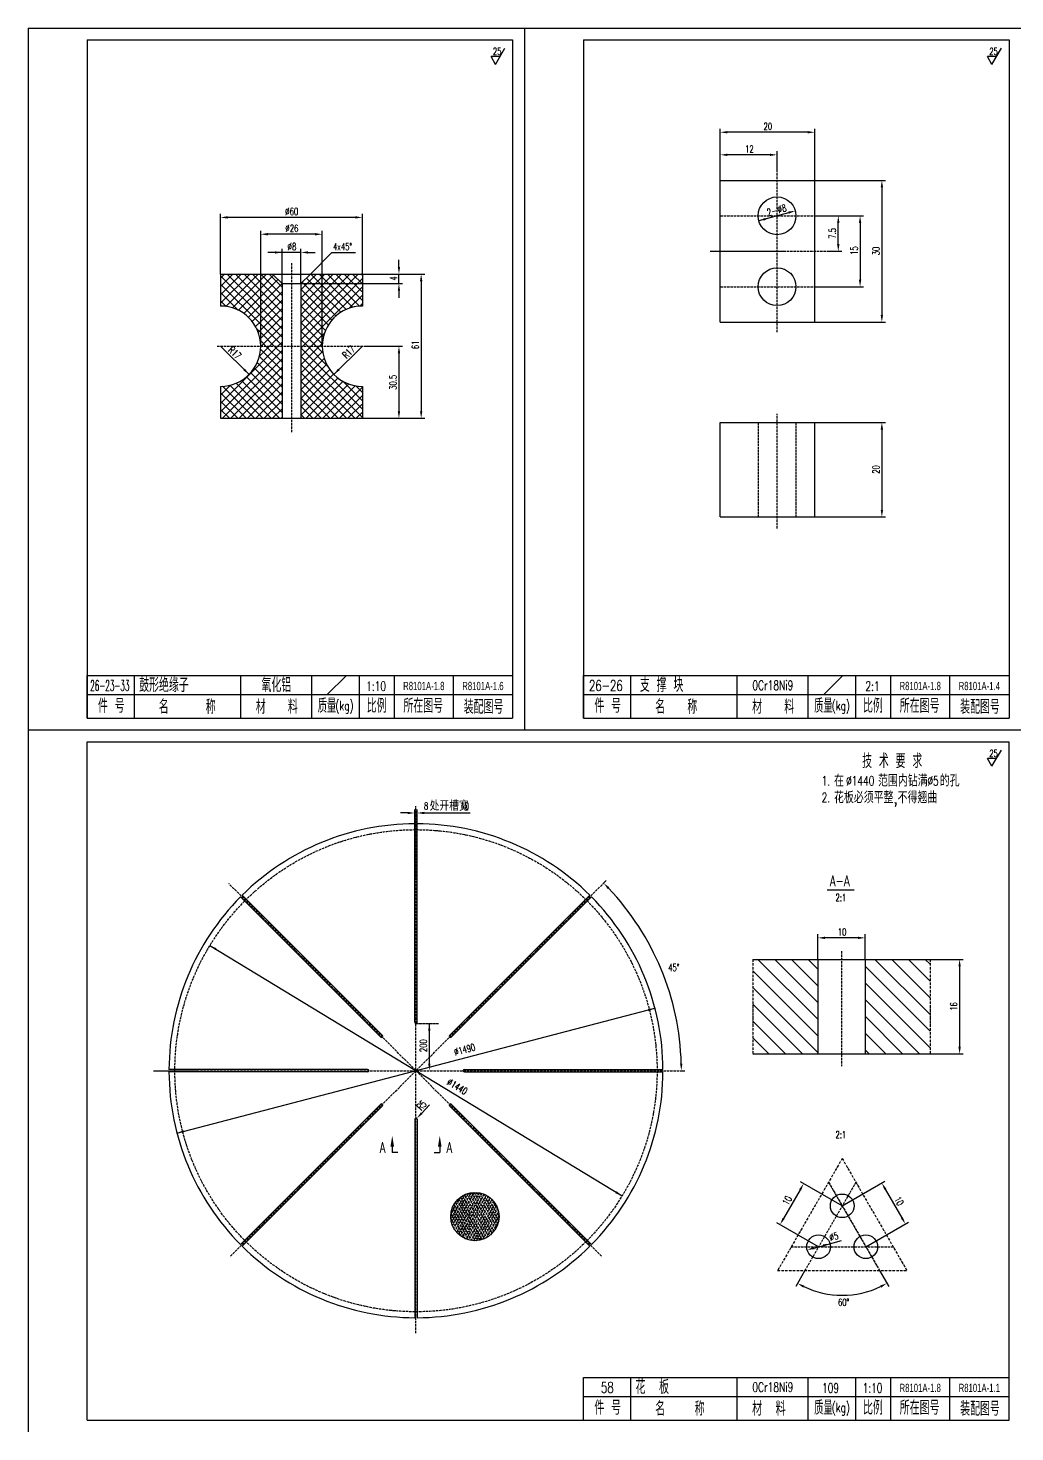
# Model space of a CAD drawing. Header units: millimetres. Extents: x 1545 to 36024, y 3418 to 15628.
# Drawn here: x 10220 to 14395, y 9358 to 15298 of the extents above; entities that cross this region are included whole.
import ezdxf
from ezdxf.enums import TextEntityAlignment as Align

# ---------------------------------------------------------------- set-up
doc = ezdxf.new("R2010")
doc.units = ezdxf.units.MM
for name, pattern in [('DASHDOT-M', [36, 30, -3, 0, -3]), ('DASHDOT-S', [14, 10, -2, 0, -2]), ('DIVIDE-M', [39, 30, -3, 0, -3, 0, -3]), ('DIVIDE-S', [16, 10, -2, 0, -2, 0, -2]), ('HIDDEN-L', [13, 10, -3]), ('HIDDEN-M', [7, 5, -2])]:
    doc.linetypes.add(name, pattern=pattern)
for name, color, linetype in [('CDR_DIM', 7, 'Continuous'), ('CDR_DWG1', 1, 'Continuous'), ('CDR_DWG3', 3, 'DASHDOT-M'), ('CDR_DWG4', 6, 'DIVIDE-M'), ('CDR_DWG5', 6, 'HIDDEN-M'), ('CDR_TEXT', 7, 'Continuous')]:
    doc.layers.add(name, color=color, linetype=linetype)
doc.styles.add('CLB', font='clb.shx', dxfattribs={"bigfont": 'hztxt.shx'})
doc.styles.add('HZ', font='simplex.shx', dxfattribs={"width": 0.7, "height": 30, "bigfont": 'HZ.shx'})

msp = doc.modelspace()

# ---------------------------------------------------------------- linework, layer by layer
for p, q in [((12197.7, 15144.7), (12237.4, 15213.4)), ((14297.7, 15144.7), (14337.4, 15213.4)), ((12197.7, 15144.7), (12178.7, 15177.7)), ((12216.7, 15177.7), (12178.7, 15177.7)), ((14316.7, 15177.7), (14278.7, 15177.7)), ((14297.7, 15144.7), (14278.7, 15177.7)), ((10469.9, 12558.2), (10669, 12558.2)), ((10669.9, 12378.2), (10669.9, 12558.2)), ((11119.9, 12378.2), (11119.9, 12558.2)), ((11419.9, 12378.2), (11419.9, 12558.2)), ((11485.9, 12478.3), (11565.5, 12557.9)), ((11619.9, 12558.2), (11619.9, 12378.2)), ((11769.9, 12378.2), (11769.9, 12558.2)), ((12019.9, 12378.2), (12019.9, 12558.2)), ((12569.9, 12558.2), (12769, 12558.2)), ((12769.9, 12378.2), (12769.9, 12558.2)), ((13219.9, 12378.2), (13219.9, 12558.2)), ((13519.9, 12378.2), (13519.9, 12558.2)), ((13585.9, 12478.3), (13665.5, 12557.9)), ((13719.9, 12558.2), (13719.9, 12378.2)), ((13869.9, 12378.2), (13869.9, 12558.2)), ((14119.9, 12378.2), (14119.9, 12558.2)), ((10469.9, 12478.2), (12269.9, 12478.2)), ((12569.9, 12478.2), (14369.9, 12478.2)), ((14297.7, 12174.7), (14337.4, 12243.4)), ((14297.7, 12174.7), (14278.7, 12207.7)), ((14316.7, 12207.7), (14278.7, 12207.7)), ((12569.9, 9588.2), (12769, 9588.2)), ((12769.9, 9408.2), (12769.9, 9588.2)), ((13219.9, 9408.2), (13219.9, 9588.2)), ((13519.9, 9408.2), (13519.9, 9588.2)), ((13719.9, 9588.2), (13719.9, 9408.2)), ((13869.9, 9408.2), (13869.9, 9588.2)), ((14119.9, 9408.2), (14119.9, 9588.2)), ((12569.9, 9508.2), (14369.9, 9508.2))]:
    msp.add_line(p, q)
at = {"color": 7, "linetype": 'Continuous'}
for p, q in [((10469.9, 12558.2), (12269.9, 12558.2)), ((12569.9, 12558.2), (14369.9, 12558.2)), ((12569.9, 9588.2), (14369.9, 9588.2))]:
    msp.add_line(p, q, dxfattribs=at)
at = {"layer": 'CDR_DIM', "color": 0, "linetype": 'Continuous'}
for p, q in [((13148.5, 14653.9), (13148.5, 14872.4)), ((13518.5, 14857.4), (13178.5, 14857.4)), ((13548.5, 14653.9), (13548.5, 14872.4)), ((13148.5, 14738), (13148.5, 14776.9)), ((13358.5, 14761.9), (13178.5, 14761.9)), ((13388.5, 14693), (13388.5, 14776.9)), ((13550.7, 14653.9), (13847, 14653.9)), ((13832, 14623.9), (13832, 14083.9)), ((11034.2, 14257.2), (11034.2, 14512.1)), ((11604.2, 14497.1), (11064.2, 14497.1)), ((11634.2, 14257.2), (11634.2, 14512.1)), ((13436.7, 14517.1), (13311.4, 14482.7)), ((13549.1, 14503.9), (13754.8, 14503.9)), ((13634, 14503.9), (13662.6, 14503.9)), ((11204.2, 13952.2), (11204.2, 14440.9)), ((11464.2, 13952.2), (11464.2, 14440.9)), ((13647.6, 14383.9), (13647.6, 14473.9)), ((13739.8, 14473.9), (13739.8, 14233.9)), ((11434.2, 14425.9), (11234.2, 14425.9)), ((11374.2, 14348.8), (11234.2, 14348.8)), ((11294.2, 14217.3), (11294.2, 14363.8)), ((11374.2, 14217.3), (11374.2, 14363.8)), ((11404.2, 14348.8), (11434.2, 14348.8)), ((11414.2, 14257.2), (11505.6, 14348.7)), ((11505.6, 14348.7), (11605.5, 14348.7)), ((11788.9, 14287.2), (11788.9, 14317.2)), ((13598.6, 14353.9), (13662.6, 14353.9)), ((11034.2, 14240.1), (11051.3, 14257.2)), ((11034.2, 14204.7), (11086.7, 14257.2)), ((11034.2, 14169.4), (11122, 14257.2)), ((11034.2, 14134), (11157.4, 14257.2)), ((11056.3, 14120.8), (11192.8, 14257.2)), ((11204.2, 14115.7), (11062.6, 14257.2)), ((11204.2, 14151.1), (11098, 14257.2)), ((11204.2, 14186.4), (11133.4, 14257.2)), ((11204.2, 14221.8), (11168.7, 14257.2)), ((11204.2, 14257.1), (11204.1, 14257.2)), ((11204.2, 14233.3), (11228.1, 14257.2)), ((11294.2, 14167.1), (11204.2, 14257.1)), ((11294.2, 14202.5), (11239.4, 14257.2)), ((11374.2, 14191.2), (11440.2, 14257.2)), ((11464.2, 14209.3), (11416.2, 14257.2)), ((11464.2, 14244.6), (11451.6, 14257.2)), ((11464.2, 14245.8), (11475.6, 14257.2)), ((11464.2, 14210.4), (11511, 14257.2)), ((11464.2, 14175.1), (11546.3, 14257.2)), ((11464.2, 14139.7), (11581.7, 14257.2)), ((11464.2, 14104.4), (11617, 14257.2)), ((11622.3, 14121.8), (11486.9, 14257.2)), ((11634.2, 14145.3), (11522.3, 14257.2)), ((11634.2, 14180.7), (11557.6, 14257.2)), ((11634.2, 14216.1), (11593, 14257.2)), ((11634.2, 14251.4), (11628.3, 14257.2)), ((11634.2, 14257.2), (11897.9, 14257.2)), ((11782.8, 14257.2), (11803.9, 14257.2)), ((11788.9, 14217.2), (11788.9, 14257.2)), ((11204.2, 14080.4), (11034.2, 14250.4)), ((11204.2, 14045), (11034.2, 14215)), ((11085.3, 14114.4), (11204.2, 14233.3)), ((11110.4, 14104.2), (11204.2, 14197.9)), ((11204.2, 14197.9), (11258.8, 14252.6)), ((11204.2, 14162.6), (11276.5, 14234.9)), ((11294.2, 14131.8), (11204.2, 14221.8)), ((11204.2, 14127.2), (11294.2, 14217.2)), ((11374.2, 14155.8), (11464.2, 14245.8)), ((11374.2, 14217.2), (11803.9, 14217.2)), ((11374.2, 14120.4), (11464.2, 14210.4)), ((11464.2, 14138.6), (11379.8, 14222.9)), ((11464.2, 14173.9), (11397.5, 14240.6)), ((11591.9, 14116.9), (11464.2, 14244.6)), ((11464.2, 14069), (11634.2, 14239)), ((11565.6, 14107.8), (11464.2, 14209.3)), ((11464.2, 14033.7), (11634.2, 14203.7)), ((11882.9, 14227.2), (11882.9, 13677.2)), ((13549.1, 14203.9), (13754.8, 14203.9)), ((11108.9, 14104.9), (11034.2, 14179.7)), ((11057.9, 14120.6), (11034.2, 14144.3)), ((11132.5, 14090.9), (11204.2, 14162.6)), ((11294.2, 14096.4), (11204.2, 14186.4)), ((11204.2, 14091.9), (11294.2, 14181.9)), ((11294.2, 14061.1), (11204.2, 14151.1)), ((11204.2, 14056.5), (11294.2, 14146.5)), ((11464.2, 14103.2), (11374.2, 14193.2)), ((11374.2, 14085.1), (11464.2, 14175.1)), ((11464.2, 14067.9), (11374.2, 14157.9)), ((11374.2, 14049.7), (11464.2, 14139.7)), ((11542.6, 14095.5), (11464.2, 14173.9)), ((11522.4, 14080.3), (11464.2, 14138.6)), ((11578.8, 14113), (11634.2, 14168.3)), ((11788.9, 14187.2), (11788.9, 14157.2)), ((11151.9, 14074.9), (11204.2, 14127.2)), ((11168.6, 14056.3), (11204.2, 14091.9)), ((11294.2, 14025.7), (11204.2, 14115.7)), ((11204.2, 14021.2), (11294.2, 14111.2)), ((11294.2, 13990.4), (11204.2, 14080.4)), ((11464.2, 14032.5), (11374.2, 14122.5)), ((11374.2, 14014.4), (11464.2, 14104.4)), ((11464.2, 13997.1), (11374.2, 14087.1)), ((11504.8, 14062.6), (11464.2, 14103.2)), ((11623.1, 14121.9), (11634.2, 14133)), ((11182.7, 14035), (11204.2, 14056.5)), ((11204.2, 14009.7), (11186.9, 14027)), ((11193.8, 14010.8), (11204.2, 14021.2)), ((11204.2, 13985.8), (11294.2, 14075.8)), ((11294.2, 13955), (11204.2, 14045)), ((11206, 13952.2), (11294.2, 14040.4)), ((11374.2, 13979), (11464.2, 14069)), ((11464.2, 13961.8), (11374.2, 14051.8)), ((11382.7, 13952.2), (11464.2, 14033.7)), ((11489.9, 14042.1), (11464.2, 14067.9)), ((11477.8, 14018.9), (11464.2, 14032.5)), ((13550.7, 14053.9), (13847, 14053.9)), ((11201.4, 13983), (11204.2, 13985.8)), ((11204.2, 13974.3), (11202.5, 13976)), ((11261.6, 13952.2), (11204.2, 14009.7)), ((11226.2, 13952.2), (11204.2, 13974.3)), ((11241.3, 13952.2), (11294.2, 14005.1)), ((11276.7, 13952.2), (11294.2, 13969.7)), ((11438.4, 13952.2), (11374.2, 14016.4)), ((11403, 13952.2), (11374.2, 13981.1)), ((11418.1, 13952.2), (11464.2, 13998.3)), ((11453.4, 13952.2), (11464.2, 13963)), ((11464.2, 13998.3), (11473.4, 14007.6)), ((11469, 13992.3), (11464.2, 13997.1)), ((11464.2, 13963), (11464.5, 13963.3)), ((11464.4, 13961.5), (11464.2, 13961.8)), ((11034.2, 13952.2), (11155, 13832.6)), ((11034.2, 13709.7), (11276.7, 13952.2)), ((11034.2, 13674.4), (11294.2, 13934.4)), ((11294.2, 13813.6), (11198.6, 13909.1)), ((11198.7, 13909.7), (11241.3, 13952.2)), ((11294.2, 13848.9), (11203.7, 13939.4)), ((11204.2, 13950.4), (11206, 13952.2)), ((11294.2, 13884.3), (11226.2, 13952.2)), ((11294.2, 13919.7), (11261.6, 13952.2)), ((11374.2, 13943.7), (11382.7, 13952.2)), ((11374.2, 13908.3), (11418.1, 13952.2)), ((11374.2, 13873), (11453.4, 13952.2)), ((11634.2, 13685.7), (11374.2, 13945.7)), ((11374.2, 13837.6), (11465.7, 13929.2)), ((11634.2, 13650.4), (11374.2, 13910.4)), ((11374.2, 13802.2), (11472.3, 13900.4)), ((11485.5, 13869.7), (11403, 13952.2)), ((11466.5, 13924.1), (11438.4, 13952.2)), ((11634.2, 13952.2), (11513.4, 13832.6)), ((11649.2, 13952.2), (11803.9, 13952.2)), ((11788.9, 13922.2), (11788.9, 13677.2)), ((11042.4, 13647.2), (11294.2, 13899)), ((11077.7, 13647.2), (11294.2, 13863.7)), ((11294.2, 13742.9), (11177, 13860)), ((11294.2, 13778.2), (11189.4, 13883)), ((11374.2, 13766.9), (11482.6, 13875.3)), ((11601.9, 13647.2), (11374.2, 13875)), ((11374.2, 13731.5), (11495.9, 13853.3)), ((11034.2, 13745.1), (11076.7, 13787.7)), ((11034.2, 13780.4), (11036, 13782.2)), ((11177.7, 13647.2), (11042.5, 13782.4)), ((11213, 13647.2), (11073.4, 13786.8)), ((11248.4, 13647.2), (11100.1, 13795.5)), ((11113.1, 13647.2), (11294.2, 13828.3)), ((11283.7, 13647.2), (11123.4, 13807.6)), ((11294.2, 13672.2), (11143.9, 13822.4)), ((11148.4, 13647.2), (11294.2, 13793)), ((11294.2, 13707.5), (11161.8, 13839.9)), ((11566.6, 13647.2), (11374.2, 13839.7)), ((11374.2, 13696.2), (11512, 13834)), ((11374.2, 13660.8), (11530.7, 13817.4)), ((11531.2, 13647.2), (11374.2, 13804.3)), ((11395.9, 13647.2), (11552.1, 13803.4)), ((11431.3, 13647.2), (11576.4, 13792.4)), ((11466.6, 13647.2), (11604.3, 13784.9)), ((11634.2, 13721.1), (11551.6, 13803.6)), ((11634.2, 13756.4), (11606, 13784.6)), ((11142.3, 13647.2), (11034.2, 13755.4)), ((11183.8, 13647.2), (11294.2, 13757.6)), ((11219.2, 13647.2), (11294.2, 13722.2)), ((11495.9, 13647.2), (11374.2, 13768.9)), ((11460.5, 13647.2), (11374.2, 13733.6)), ((11502, 13647.2), (11634.2, 13779.4)), ((11537.4, 13647.2), (11634.2, 13744)), ((11107, 13647.2), (11034.2, 13720)), ((11071.6, 13647.2), (11034.2, 13684.7)), ((11254.5, 13647.2), (11294.2, 13686.9)), ((11425.2, 13647.2), (11374.2, 13698.2)), ((11389.8, 13647.2), (11374.2, 13662.9)), ((11572.7, 13647.2), (11634.2, 13708.7)), ((11608.1, 13647.2), (11634.2, 13673.3)), ((11036.2, 13647.2), (11034.2, 13649.3)), ((11289.9, 13647.2), (11294.2, 13651.5)), ((11634.2, 13647.2), (11897.9, 13647.2)), ((11773.2, 13647.2), (11803.9, 13647.2)), ((13548.5, 13629.6), (13847, 13629.6)), ((13832, 13599.6), (13832, 13259.6)), ((13548.5, 13229.6), (13847, 13229.6)), ((11826, 11977), (11796, 11977)), ((11856, 11931.5), (11856, 11992)), ((11866, 11977), (11856, 11977)), ((11866, 11931.5), (11866, 11992)), ((11896, 11977), (12090.7, 11977)), ((12652.7, 11678.3), (12665.4, 11690.9)), ((13600.7, 11652.5), (13715.3, 11652.5)), ((10989.2, 11416.1), (12732.7, 10357)), ((13560.8, 11357.6), (13560.8, 11463.7)), ((13730.8, 11448.7), (13590.8, 11448.7)), ((13760.8, 11357.6), (13760.8, 11463.7)), ((13560.8, 11104.6), (13307.8, 11357.6)), ((13560.8, 11175.3), (13378.5, 11357.6)), ((13560.8, 11246), (13449.2, 11357.6)), ((13560.8, 11316.7), (13519.9, 11357.6)), ((14035.8, 11124.6), (13802.8, 11357.6)), ((14035.8, 11195.3), (13873.5, 11357.6)), ((14035.8, 11266), (13944.2, 11357.6)), ((14035.8, 11336.7), (14014.9, 11357.6)), ((14035.8, 11357.6), (14175.9, 11357.6)), ((13560.8, 11033.9), (13285.8, 11308.9)), ((14035.8, 11053.9), (13760.8, 11328.9)), ((14160.9, 11327.6), (14160.9, 10987.6)), ((13560.8, 10963.2), (13285.8, 11238.2)), ((14035.8, 10983.2), (13760.8, 11258.2)), ((13495.7, 10957.6), (13285.8, 11167.5)), ((13990.6, 10957.6), (13760.8, 11187.4)), ((10849.9, 10622.6), (12872.1, 11150.5)), ((13919.9, 10957.6), (13760.8, 11116.7)), ((11917.4, 11086.5), (11917.4, 10916.5)), ((13424.9, 10957.6), (13285.8, 11096.7)), ((13354.2, 10957.6), (13285.8, 11026)), ((13849.2, 10957.6), (13760.8, 11046)), ((13778.5, 10957.6), (13760.8, 10975.3)), ((14035.8, 10957.6), (14175.9, 10957.6)), ((12980.7, 10886.5), (12998.6, 10886.5)), ((11885.2, 10706.8), (11918.7, 10741.8)), ((11760.5, 10566.3), (11760.5, 10541.1)), ((11784.3, 10541.1), (11760.5, 10541.1)), ((11937.7, 10541.1), (11961.5, 10541.1)), ((11961.5, 10566.3), (11961.5, 10541.1)), ((13664.2, 10314.8), (13488.3, 10416.4)), ((13664.2, 10314.8), (13844.6, 10418.9)), ((13486.3, 10382.9), (13416.3, 10261.6)), ((13846.6, 10385.4), (13916.6, 10264.2)), ((13564.2, 10141.6), (13388.3, 10243.2)), ((13764.2, 10141.6), (13944.6, 10245.7)), ((13544.9, 10136.3), (13661, 10167.9)), ((13506.5, 10041.6), (13467.5, 9974)), ((13822, 10041.6), (13861, 9974))]:
    msp.add_line(p, q, dxfattribs=at)
msp.add_circle((12110.2, 10269.4), 102.2, dxfattribs=at)
for centre, radius, start, end in [((11861, 10886.5), 1122.6, 1.5312, 43.4688), ((13664.2, 10314.8), 378.5, 244.54299, 295.45701)]:
    msp.add_arc(centre, radius, start, end, dxfattribs=at)
for points in [[(13178.5, 14862.4), (13178.5, 14852.4), (13148.5, 14857.4)], [(13518.5, 14862.4), (13518.5, 14852.4), (13548.5, 14857.4)], [(13178.5, 14766.9), (13178.5, 14756.9), (13148.5, 14761.9)], [(13358.5, 14766.9), (13358.5, 14756.9), (13388.5, 14761.9)], [(13827, 14623.9), (13837, 14623.9), (13832, 14653.9)], [(11064.2, 14502.1), (11064.2, 14492.1), (11034.2, 14497.1)], [(11604.2, 14502.1), (11604.2, 14492.1), (11634.2, 14497.1)], [(13339, 14495.4), (13341.6, 14485.8), (13311.4, 14482.7)], [(13435.4, 14521.9), (13438, 14512.3), (13465.7, 14525)], [(13642.6, 14473.9), (13652.6, 14473.9), (13647.6, 14503.9)], [(13734.8, 14473.9), (13744.8, 14473.9), (13739.8, 14503.9)], [(11234.2, 14430.9), (11234.2, 14420.9), (11204.2, 14425.9)], [(11434.2, 14430.9), (11434.2, 14420.9), (11464.2, 14425.9)], [(13642.6, 14383.9), (13652.6, 14383.9), (13647.6, 14353.9)], [(11264.2, 14353.8), (11264.2, 14343.8), (11294.2, 14348.8)], [(11404.2, 14353.8), (11404.2, 14343.8), (11374.2, 14348.8)], [(11783.9, 14287.2), (11793.9, 14287.2), (11788.9, 14257.2)], [(11877.9, 14227.2), (11887.9, 14227.2), (11882.9, 14257.2)], [(11783.9, 14187.2), (11793.9, 14187.2), (11788.9, 14217.2)], [(13734.8, 14233.9), (13744.8, 14233.9), (13739.8, 14203.9)], [(13827, 14083.9), (13837, 14083.9), (13832, 14053.9)], [(11783.9, 13922.2), (11793.9, 13922.2), (11788.9, 13952.2)], [(11137.2, 13857.3), (11130.1, 13850.2), (11155, 13832.6)], [(11531.2, 13857.3), (11538.2, 13850.2), (11513.4, 13832.6)], [(11783.9, 13677.2), (11793.9, 13677.2), (11788.9, 13647.2)], [(11877.9, 13677.2), (11887.9, 13677.2), (11882.9, 13647.2)], [(13827, 13599.6), (13837, 13599.6), (13832, 13629.6)], [(13827, 13259.6), (13837, 13259.6), (13832, 13229.6)], [(11826, 11982), (11826, 11972), (11856, 11977)], [(11896, 11982), (11896, 11972), (11866, 11977)], [(12672.1, 11655.4), (12679.3, 11662.3), (12654.8, 11680.3)], [(11017.5, 11404.8), (11012.3, 11396.3), (10989.2, 11416.1)], [(13590.8, 11453.7), (13590.8, 11443.7), (13560.8, 11448.7)], [(13730.8, 11453.7), (13730.8, 11443.7), (13760.8, 11448.7)], [(14155.9, 11327.6), (14165.9, 11327.6), (14160.9, 11357.6)], [(12841.8, 11147.7), (12844.3, 11138.1), (12872.1, 11150.5)], [(11912.4, 11056.5), (11922.4, 11056.5), (11917.4, 11086.5)], [(14155.9, 10987.6), (14165.9, 10987.6), (14160.9, 10957.6)], [(11912.4, 10916.5), (11922.4, 10916.5), (11917.4, 10886.5)], [(12988.2, 10916.6), (12978.2, 10916.5), (12983.6, 10886.5)], [(11881.6, 10710.3), (11888.8, 10703.4), (11864.4, 10685.1)], [(10877.6, 10635), (10880.2, 10625.3), (10849.9, 10622.6)], [(11768, 10565.7), (11753, 10565.7), (11760.5, 10610.7)], [(11954, 10565.7), (11969, 10565.7), (11961.5, 10610.7)], [(13482, 10385.4), (13490.6, 10380.4), (13501.3, 10408.9)], [(13850.9, 10387.9), (13842.3, 10382.9), (13831.6, 10411.4)], [(12709.7, 10376.8), (12704.5, 10368.3), (12732.7, 10357)], [(13412, 10264.1), (13420.6, 10259.1), (13401.3, 10235.7)], [(13920.9, 10266.7), (13912.3, 10261.7), (13931.6, 10238.2)], [(13543.6, 10141.2), (13546.3, 10131.5), (13516, 10128.5)], [(13582.2, 10151.7), (13584.9, 10142), (13612.5, 10154.7)], [(13499.2, 9968.7), (13503.9, 9977.5), (13475, 9987)], [(13824.6, 9977.5), (13829.2, 9968.7), (13853.5, 9987)]]:
    msp.add_solid(points, dxfattribs=at)
at = {"layer": 'CDR_DWG1', "color": 1}
for p, q in [((10469.9, 15248.2), (10469.9, 12378.2)), ((12269.9, 15248.2), (12269.9, 12378.2)), ((12569.9, 15248.2), (12569.9, 12378.2)), ((14369.9, 15248.2), (14369.9, 12378.2)), ((10469.9, 9408.2), (10469.9, 12278.2)), ((14369.9, 9408.2), (14369.9, 12278.2))]:
    msp.add_line(p, q, dxfattribs=at)
at = {"layer": 'CDR_DWG1'}
for p, q in [((10469.9, 15248.2), (12269.9, 15248.2)), ((12569.9, 15248.2), (14369.9, 15248.2)), ((13148.5, 14653.9), (13550.7, 14653.9)), ((13148.5, 14053.9), (13148.5, 14653.9)), ((13548.5, 14053.9), (13548.5, 14653.9)), ((11034.2, 14257.2), (11634.2, 14257.2)), ((11034.2, 14257.2), (11034.2, 14122.2)), ((11294.2, 14217.2), (11254.2, 14257.2)), ((11374.2, 14217.2), (11414.2, 14257.2)), ((11634.2, 14257.2), (11634.2, 14122.2)), ((11294.2, 14217.2), (11294.2, 13647.2)), ((11294.2, 14217.2), (11374.2, 14217.2)), ((11374.2, 14217.2), (11374.2, 13647.2)), ((13148.5, 14053.9), (13550.7, 14053.9)), ((11034.2, 13782.2), (11034.2, 13647.2)), ((11634.2, 13782.2), (11634.2, 13647.2)), ((11034.2, 13647.2), (11634.2, 13647.2)), ((13148.5, 13629.6), (13548.5, 13629.6)), ((13148.5, 13229.6), (13148.5, 13629.6)), ((13548.5, 13229.6), (13548.5, 13629.6)), ((13148.5, 13229.6), (13548.5, 13229.6)), ((10469.9, 12378.2), (10469.9, 12558.2)), ((12569.9, 12378.2), (12569.9, 12558.2)), ((10469.9, 12378.2), (12269.9, 12378.2)), ((12569.9, 12378.2), (14369.9, 12378.2)), ((10469.9, 12278.2), (14369.9, 12278.2)), ((11856, 11091.5), (11856, 11931.5)), ((11866, 11091.5), (11866, 11931.5)), ((11712.5, 11028), (11118.5, 11621.9)), ((11719.6, 11035), (11125.6, 11629)), ((12002.4, 11035), (12596.4, 11629)), ((12009.5, 11028), (12603.4, 11621.9)), ((13285.8, 11357.6), (14035.8, 11357.6)), ((13560.8, 11357.6), (13560.8, 10957.6)), ((13760.8, 11357.6), (13760.8, 10957.6)), ((13285.8, 10957.6), (14035.8, 10957.6)), ((11656, 10891.5), (10816, 10891.5)), ((11656, 10881.5), (10816, 10881.5)), ((12066, 10891.5), (12906, 10891.5)), ((12066, 10881.5), (12906, 10881.5)), ((11712.5, 10745.1), (11118.5, 10151.2)), ((11719.6, 10738), (11125.6, 10144.1)), ((12002.4, 10738), (12596.4, 10144.1)), ((12009.5, 10745.1), (12603.4, 10151.2)), ((11856, 10681.5), (11856, 9841.5)), ((11866, 10681.5), (11866, 9841.5)), ((12569.9, 9408.2), (12569.9, 9588.2)), ((10469.9, 9408.2), (14369.9, 9408.2))]:
    msp.add_line(p, q, dxfattribs=at)
for centre, radius in [((13388.5, 14503.9), 80), ((13388.5, 14203.9), 80), ((13664.2, 10314.8), 50), ((13564.2, 10141.6), 50), ((13764.2, 10141.6), 50)]:
    msp.add_circle(centre, radius, dxfattribs=at)
for centre, radius, start, end in [((11034.2, 13952.2), 170, 270, 90), ((11634.2, 13952.2), 170, 90, 270), ((11861, 10886.5), 1045, 90.27336, 134.72664), ((11861, 10886.5), 1045, 45.27336, 89.72664), ((11861, 10886.5), 1045, 135.27336, 179.72664), ((11861, 10886.5), 1045, 0.27336, 44.72664), ((11861, 11091.5), 5, 180, 0), ((11716, 11031.5), 5, 225, 45), ((12005.9, 11031.5), 5, 135, 315), ((11861, 10886.5), 1045, 180.27336, 224.72664), ((11656, 10886.5), 5, 270, 90), ((12066, 10886.5), 5, 90, 270), ((11861, 10886.5), 1045, 315.27336, 359.72664), ((11716, 10741.6), 5, 315, 135), ((12005.9, 10741.6), 5, 45, 225), ((11861, 10681.5), 5, 0, 180), ((11861, 10886.5), 1045, 225.27336, 269.72664), ((11861, 10886.5), 1045, 270.27336, 314.72664)]:
    msp.add_arc(centre, radius, start, end, dxfattribs=at)
at = {"layer": 'CDR_DWG3', "linetype": 'DASHDOT-S'}
for p, q in [((13388.5, 14011.7), (13388.5, 14693)), ((13149, 14503.9), (13549.1, 14503.9)), ((13105.5, 14353.9), (13598.6, 14353.9)), ((11334.2, 14303), (11334.2, 13586.8)), ((13149, 14203.9), (13549.1, 14203.9)), ((11020.1, 13952.2), (11649.2, 13952.2)), ((13388.5, 13180.4), (13388.5, 13666.3)), ((11861, 9775.9), (11861, 12006.2)), ((12646.3, 10101.2), (11069.3, 11678.3)), ((11075.7, 10101.2), (12652.7, 11678.3)), ((13660.8, 11392.8), (13660.8, 10906.1)), ((11861, 11086.5), (11957, 11086.5)), ((10750.4, 10886.5), (12980.7, 10886.5)), ((13722, 10414.8), (13506.5, 10041.6)), ((13606.5, 10414.8), (13822, 10041.6)), ((12067, 10362.1), (12008.4, 10260.6)), ((12049.4, 10351.6), (12008.6, 10281.1)), ((12081.7, 10367.6), (12010.9, 10245)), ((12095, 10370.5), (12015, 10232.1)), ((12107.1, 10371.6), (12020.2, 10221)), ((12118.5, 10371.4), (12026.1, 10211.3)), ((12129.2, 10369.9), (12032.7, 10202.8)), ((12033.8, 10337.4), (12130.9, 10169.3)), ((12139.4, 10367.5), (12039.9, 10195.2)), ((12041.2, 10344.7), (12140.9, 10171.9)), ((12149, 10364.1), (12047.3, 10187.9)), ((12049.8, 10349.7), (12150.5, 10175.4)), ((12158, 10359.7), (12055.9, 10182.9)), ((12058.5, 10354.7), (12159.5, 10179.8)), ((12166.6, 10354.7), (12064.6, 10177.9)), ((12067.2, 10359.7), (12168, 10185.1)), ((12175.3, 10349.7), (12073.8, 10173.9)), ((12075.8, 10364.7), (12176, 10191.2)), ((12182.4, 10341.9), (12083.5, 10170.7)), ((12085.1, 10368.6), (12183.5, 10198.2)), ((12095.5, 10370.6), (12190.5, 10206.1)), ((12106.5, 10371.6), (12196.8, 10215.1)), ((12118.2, 10371.4), (12202.5, 10225.3)), ((12130.7, 10369.6), (12207.2, 10237.1)), ((12144.5, 10365.8), (12210.8, 10250.9)), ((12160.1, 10358.7), (12212.5, 10268)), ((12180.1, 10344.1), (12209.8, 10292.6)), ((12008.6, 10281.1), (12069.5, 10175.7)), ((12011.5, 10296.1), (12084, 10170.6)), ((12015.8, 10308.7), (12097, 10168.1)), ((12021.1, 10319.5), (12109, 10167.2)), ((12027.1, 10329), (12120.3, 10167.7)), ((12189.4, 10334.1), (12093.8, 10168.5)), ((12195.9, 10325.3), (12104.7, 10167.3)), ((12201.6, 10315.3), (12116.2, 10167.4)), ((12206.5, 10303.8), (12128.6, 10168.9)), ((12210.3, 10290.4), (12142.2, 10172.3)), ((12008.3, 10261.7), (12052.5, 10185)), ((12212.4, 10273.9), (12157.4, 10178.7)), ((12210.9, 10251.3), (12176.3, 10191.4)), ((13448.8, 10141.6), (13879.7, 10141.6))]:
    msp.add_line(p, q, dxfattribs=at)
msp.add_circle((11861, 10886.5), 1020, dxfattribs=at)
at = {"layer": 'CDR_DWG4', "color": 3, "linetype": 'DIVIDE-S'}
for p, q in [((13285.8, 11357.6), (13285.8, 10957.6)), ((14035.8, 11357.6), (14035.8, 10957.6)), ((13664.2, 10514.8), (13391, 10041.6)), ((13664.2, 10514.8), (13937.5, 10041.6)), ((13391, 10041.6), (13937.5, 10041.6))]:
    msp.add_line(p, q, dxfattribs=at)
at = {"layer": 'CDR_DWG5', "color": 6, "linetype": 'HIDDEN-L'}
for p, q in [((13308.5, 13629.6), (13308.5, 13229.6)), ((13468.5, 13629.6), (13468.5, 13229.6))]:
    msp.add_line(p, q, dxfattribs=at)
at = {"layer": 'CDR_TEXT', "color": 0, "linetype": 'Continuous'}
for p, q in [((10219.9, 15298.2), (10219.9, 9358.2)), ((10219.9, 15298.2), (14419.9, 15298.2)), ((12319.9, 15298.2), (12319.9, 12328.2)), ((10219.9, 12328.2), (18619.9, 12328.2))]:
    msp.add_line(p, q, dxfattribs=at)

# ---------------------------------------------------------------- texts
at = {"style": 'HZ'}
for s, height, width, p in [('26-23-33', 45, 0.5, (10482.8, 12493.8)), ('鼓形绝缘子', 60, 0.7, (10689.8, 12488.6)), ('氧化铝', 60, 0.7, (11207.3, 12488.6)), ('26-26', 45, 0.7, (12592.7, 12493.8)), ('支 撑 块', 60, 0.7, (12808.5, 12489.3)), ('0Cr18Ni9', 40, 0.7, (13284.3, 12497.4)), ('技 术 要 求', 60, 0.7, (13748.5, 12166.9)), ('1.', 40, 0.7, (13577.1, 12093)), ('在', 50, 0.8, (13629.4, 12089)), ('%%C1440', 40, 0.7, (13680.3, 12093)), ('范围内钻满', 50, 0.8, (13815.6, 12089)), ('%%C5', 40, 0.7, (14024.4, 12093)), ('的孔', 50, 0.8, (14076.7, 12089)), ('2.', 40, 0.7, (13577.1, 12022.2)), ('花板必须平整,不得翘曲', 50, 0.8, (13629.4, 12018.2)), ('处开槽宽', 40, 0.8, (11918.3, 11986.7)), ('A-A', 45, 0.7, (13612, 11667.2)), ('A', 45, 0.7, (11707.8, 10539.4)), ('A', 45, 0.7, (11990.2, 10539.4)), ('58', 45, 0.7, (12643.3, 9523.8)), ('花  板', 60, 0.7, (12789.8, 9518.6)), ('0Cr18Ni9', 40, 0.7, (13284.3, 9527.4))]:
    msp.add_text(s, height=height, dxfattribs=dict(at, width=width)).set_placement(p)
at = {"ltscale": 1.5, "style": 'CLB', "width": 0.7}
for s, p in [('R8101A-1.8', (11894.2, 12514.5)), ('R8101A-1.6', (12144.2, 12514.5)), ('R8101A-1.8', (13994.2, 12514.5)), ('R8101A-1.4', (14244.2, 12514.5)), ('R8101A-1.8', (13994.2, 9544.5)), ('R8101A-1.1', (14244.2, 9544.5))]:
    msp.add_text(s, height=35, dxfattribs=at).set_placement(p, align=Align.MIDDLE)
at = {"color": 7, "linetype": 'Continuous', "style": 'HZ'}
for s, width, p in [('件 号', 0.7, (10515.7, 12400.8)), ('名     称', 0.7, (10773, 12396.6)), ('材   料', 0.7, (11183.2, 12396.6)), ('质量', 0.5, (11445.5, 12400.8)), ('比例', 0.7, (11652.4, 12400.8)), ('所在图号', 0.7, (11807.8, 12400.8)), ('装配图号', 0.7, (12063, 12396.6)), ('件 号', 0.7, (12615.7, 12400.8)), ('名   称', 0.7, (12873, 12396.6)), ('材   料', 0.7, (13283.2, 12396.6)), ('质量', 0.5, (13545.5, 12400.8)), ('比例', 0.7, (13752.4, 12400.8)), ('所在图号', 0.7, (13907.8, 12400.8)), ('装配图号', 0.7, (14163, 12396.6)), ('件 号', 0.7, (12615.7, 9430.8)), ('名    称', 0.7, (12873, 9426.6)), ('材  料', 0.7, (13283.2, 9426.6)), ('质量', 0.5, (13545.5, 9430.8)), ('比例', 0.7, (13752.4, 9430.8)), ('所在图号', 0.7, (13907.8, 9430.8)), ('装配图号', 0.7, (14163, 9426.6))]:
    msp.add_text(s, height=60, dxfattribs=dict(at, width=width)).set_placement(p)
at = {"layer": 'CDR_DIM', "style": 'HZ', "width": 0.7}
for p in [(12197.3, 15199.9), (14297.3, 15199.9), (14297.3, 12229.9)]:
    msp.add_text(' 25', height=30, dxfattribs=at).set_placement(p, align=Align.MIDDLE)
at = {"layer": 'CDR_DIM', "color": 0, "linetype": 'Continuous', "style": 'HZ', "width": 0.7}
for s, p in [('1:10', (11692.4, 12513.8)), ('2:1', (13792.4, 12513.8)), ('(kg)', (11558.6, 12428.6)), ('(kg)', (13658.6, 12428.6)), ('109', (13614.9, 9543.8)), ('1:10', (13792.4, 9543.8)), ('(kg)', (13658.6, 9458.6))]:
    msp.add_text(s, height=40, dxfattribs=at).set_placement(p, align=Align.MIDDLE)
at = {"layer": 'CDR_TEXT', "color": 0, "linetype": 'Continuous', "style": 'HZ', "width": 0.7}
for s, p in [('20', (13331.5, 14867.4)), ('12', (13253.5, 14771.9)), ('∅', (11307.7, 14507.1)), ('60', (11326.7, 14507.1)), ('∅', (11308.2, 14435.9)), ('26', (11327.2, 14435.9)), ('∅', (11317.7, 14358.8)), ('8', (11336.7, 14358.8)), ('4x45°', (11510.1, 14358.4)), ('8', (11894.8, 11992)), ('10', (12048.9, 11992)), ('2:1', (13636, 11604.3)), ('10', (13645.8, 11458.7)), ('45°', (12928.2, 11308.2)), ('2:1', (13636, 10600.7)), ('60°', (13646.5, 9891.9))]:
    msp.add_text(s, height=30, dxfattribs=at).set_placement(p)
for s, rotation, p in [('2-', 15.35475, (13350.9, 14502.6)), ('∅', 15.35475, (13395.2, 14514.7)), ('8', 15.35475, (13413.5, 14519.8)), ('7.5', 90, (13637.6, 14406.9)), ('15', 90, (13729.8, 14338.9)), ('30', 90, (13822, 14336.9)), ('4', 90, (11780.9, 14229.7)), ('61', 90, (11872.9, 13939.7)), ('R17', 315.28344, (11064.4, 13932.9)), ('R17', 44.71656, (11567.6, 13897)), ('30.5', 90, (11778.9, 13767.7)), ('20', 90, (13822, 13412.6)), ('16', 90, (14150.9, 11140.6)), ('200', 90, (11907.4, 10965.4)), ('1490', 14.62978, (12044.8, 10955.1)), ('∅', 14.62978, (12026.4, 10950.3)), ('∅', 328.72159, (11989.3, 10830.3)), ('1440', 328.72159, (12005.5, 10820.5)), ('R5', 46.26508, (11883, 10716.1)), ('10', 60, (13435.1, 10314.3)), ('10', 300, (13882.7, 10342.8)), ('∅', 15.20779, (13615, 10165.6)), ('5', 15.20779, (13633.4, 10170.6))]:
    msp.add_text(s, height=30, rotation=rotation, dxfattribs=at).set_placement(p)

doc.saveas('drawing.dxf')
